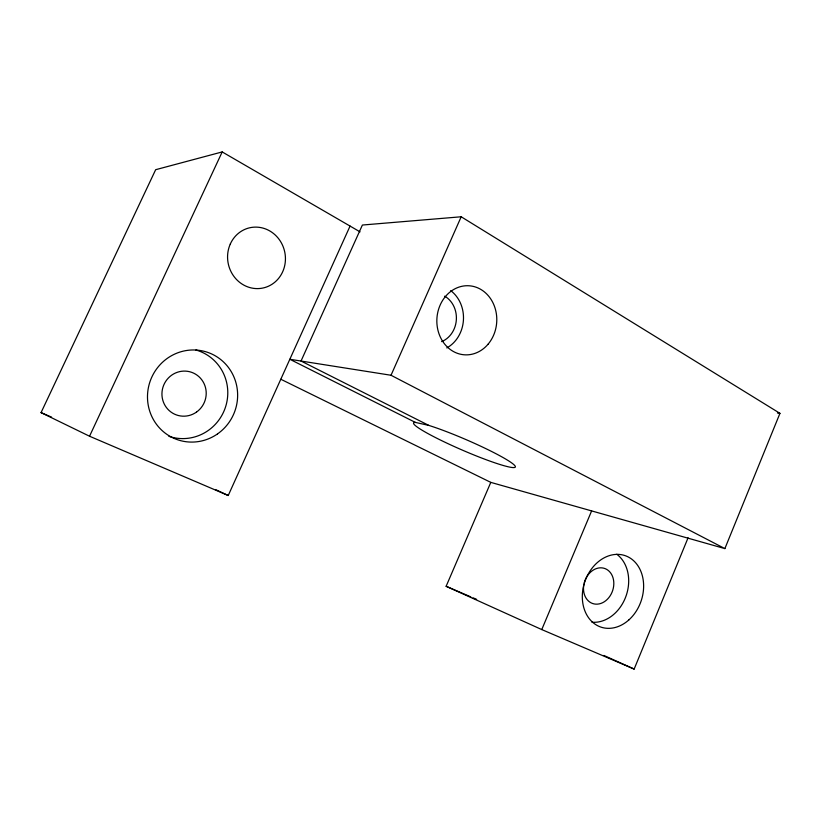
<?xml version="1.0" encoding="UTF-8"?>
<svg xmlns="http://www.w3.org/2000/svg" width="821" height="821" viewBox="0 0 821 821"><rect width="100%" height="100%" fill="white"/><g stroke="black" fill="none" stroke-linecap="round" stroke-linejoin="round"><path stroke-width="1.23" d="M724.871 548.602L779.95 413.353L461.186 216.775L362.389 225.036L301.03 361.035L428.829 425.411A55.428 5.542 23.4 0 1 510.775 462.285A55.428 5.542 23.4 0 1 468.965 452.925A55.428 5.542 23.4 0 1 415.344 422.394L289.834 359.27L391.022 375.259L724.871 548.602L490.794 482.379L280.844 379.261M490.794 482.379L446.131 586.286L541.768 629.574L634.151 669.074L688.08 537.786M541.768 629.574L591.623 510.908M391.022 375.259L461.186 216.775M228.228 495.515L350.064 226.073L222.193 151.926L155.662 169.701L41.05 412.614L89.54 436.228L228.228 495.515L215.605 489.593M89.54 436.228L222.193 151.926M777.415 413.004L779.95 413.353M415.344 422.394L428.829 425.411M41.05 412.614L51.59 417.13M446.131 586.286L470.761 596.846M473.101 597.852L476.621 599.361M603.897 655.456L634.151 669.074M350.064 226.073L360.029 231.861M450.719 290.634A33.014 29.002 -86.9 0 1 463.413 320.344A33.014 29.002 -86.9 0 1 446.809 347.93M444.654 296.155A24.763 21.746 -86.9 0 1 456.343 319.821A24.763 21.746 -86.9 0 1 441.616 341.628M584.131 583.238A18.544 14.737 -71.3 0 1 609.48 571.57A18.544 14.737 -71.3 0 1 602.778 602.635A18.544 14.737 -71.3 0 1 583.875 584.429M616.756 554.237A37.078 29.474 -71.3 0 1 625.9 596.426A37.078 29.474 -71.3 0 1 591.951 622.215M195.911 350.003A45.247 44.149 -68.9 0 1 225.672 406.569A45.247 44.149 -68.9 0 1 168.88 436.32M487.992 344.297A34.595 29.956 -86.2 0 0 474.589 286.734A34.595 29.956 -86.2 0 0 437.85 329.847A34.595 29.956 -86.2 0 0 487.992 344.297M230.28 244.073A30.839 28.838 77.5 0 0 259.015 288.561A30.839 28.838 77.5 0 0 280.218 240.964A30.839 28.838 77.5 0 0 230.28 244.073M628.794 619.988A37.735 29.761 -71.4 0 0 627.819 556.751A37.735 29.761 -71.4 0 0 582.315 597.339A37.735 29.761 -71.4 0 0 628.794 619.988M217.534 433.899A46.212 44.919 -69.8 0 0 212.567 354.385A46.212 44.919 -69.8 0 0 147.575 399.806A46.212 44.919 -69.8 0 0 217.534 433.899M196.527 412.07A22.619 22.064 -69 0 0 193.705 373.175A22.619 22.064 -69 0 0 161.994 395.671A22.619 22.064 -69 0 0 196.527 412.07"/></g></svg>
